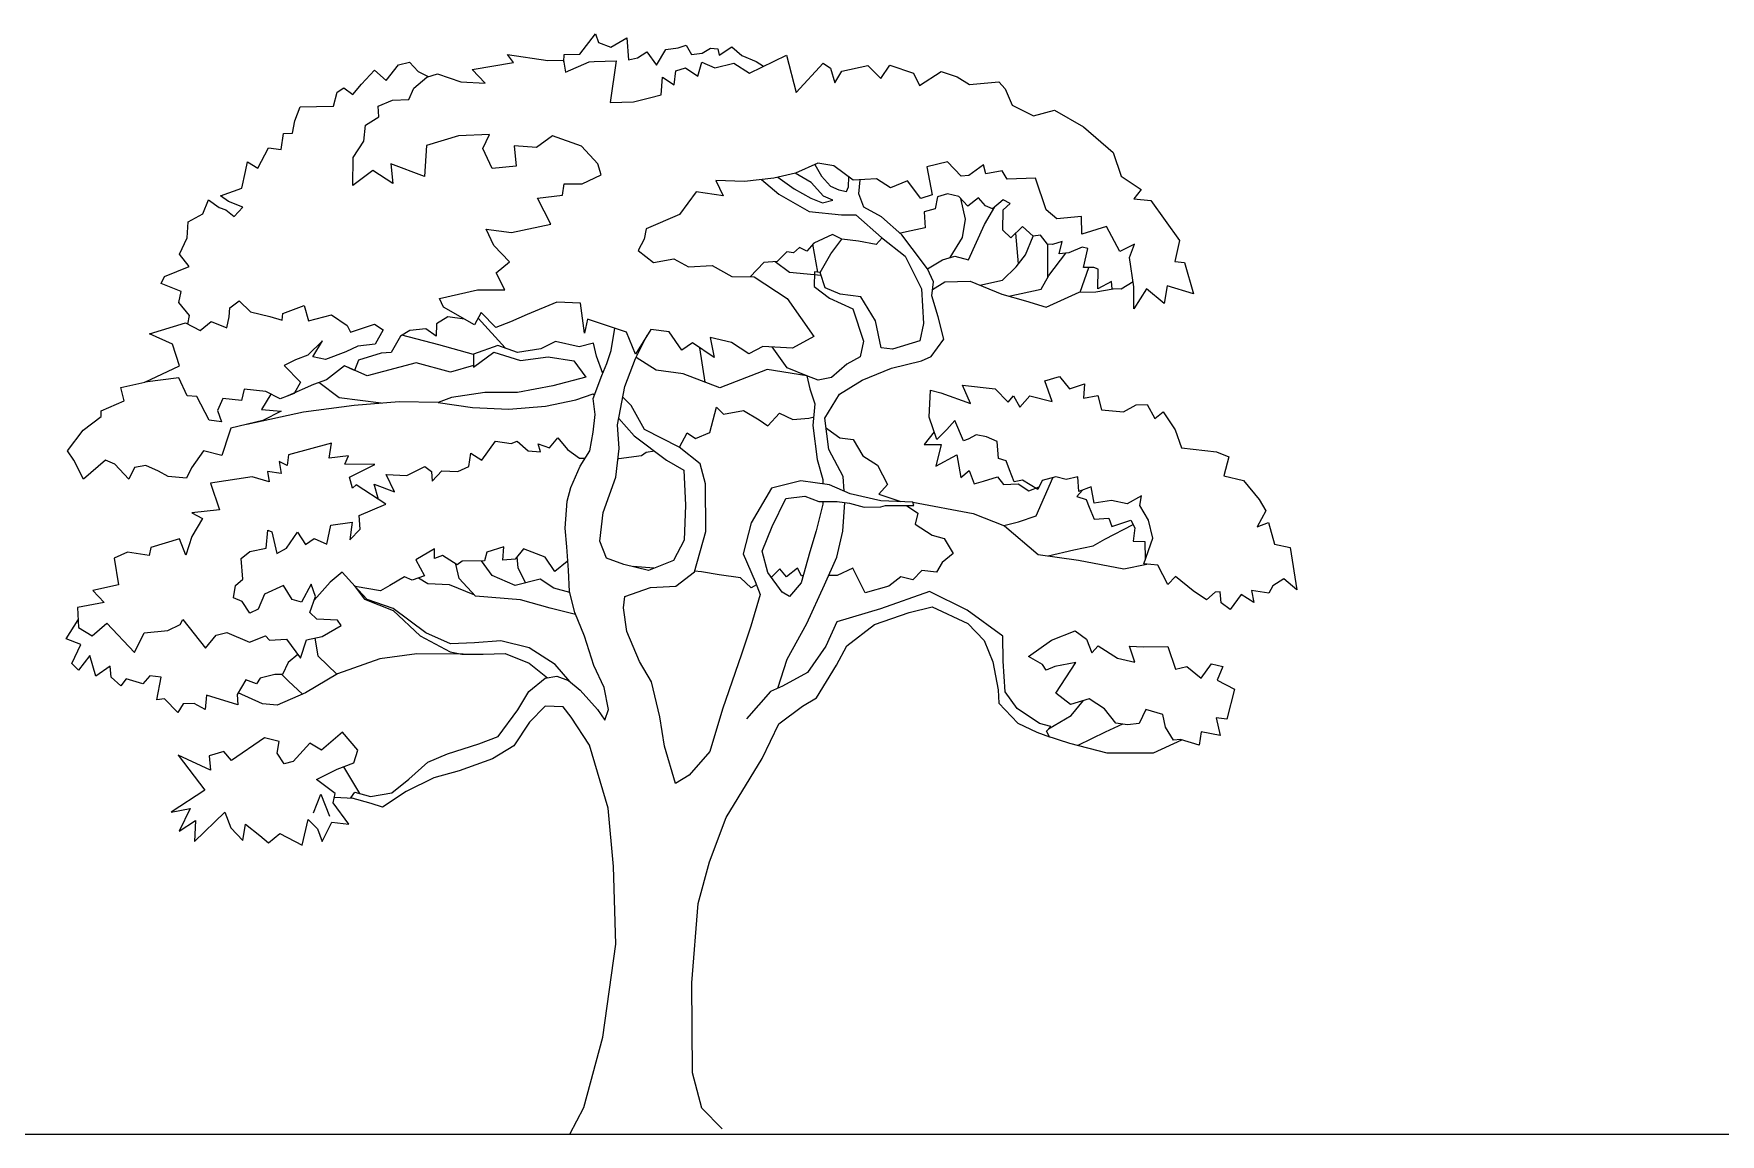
# Model space of a CAD drawing. Header units: millimetres. Extents: x 87938 to 265635, y 330093 to 434310.
# Drawn here: x 127382 to 141173, y 365241 to 374236 of the extents above; entities that cross this region are included whole.
import ezdxf

# ---------------------------------------------------------------- set-up
doc = ezdxf.new("R2010")
doc.units = ezdxf.units.MM
doc.layers.add('www.cad-blocks.net', color=7, linetype='Continuous')

# ---------------------------------------------------------------- blocks, each defined once
blk = doc.blocks.new('A$C1B3A4C65')
for points in [[(3014, 6492), (3016, 6537), (3111, 6540), (3206, 6663), (3224, 6609), (3298, 6582), (3396, 6638), (3406, 6505), (3461, 6518), (3516, 6554), (3575, 6472), (3631, 6568), (3706, 6577), (3755, 6593), (3788, 6537), (3851, 6546), (3902, 6576), (3946, 6572), (3954, 6533), (4031, 6584), (4093, 6531), (4179, 6495), (4223, 6466)], [(737, 4904), (747, 4957), (682, 5036), (696, 5103), (574, 5151), (595, 5193), (745, 5253), (686, 5329), (732, 5427), (738, 5524), (827, 5573), (862, 5657), (927, 5610), (967, 5597), (1018, 5556), (1070, 5613), (982, 5647), (934, 5682), (1064, 5727), (1085, 5828), (1097, 5888), (1161, 5849), (1225, 5973), (1302, 5962), (1315, 6058), (1370, 6061), (1385, 6136), (1416, 6221), (1516, 6223), (1619, 6225), (1642, 6310), (1681, 6335), (1735, 6296), (1788, 6358), (1868, 6442), (1938, 6380), (2012, 6474), (2079, 6491), (2132, 6434), (2193, 6403)], [(4534, 5871), (4574, 5800), (4630, 5741), (4680, 5718), (4726, 5707), (4739, 5737), (4740, 5796)], [(4212, 5780), (4316, 5691), (4500, 5587), (4696, 5566), (4782, 5567), (4938, 5430), (5082, 5317), (5180, 5119), (5193, 4909), (5171, 4804), (5005, 4754), (4936, 4761), (4902, 4925), (4813, 5070), (4687, 5086), (4596, 5124), (4567, 5217), (4533, 5222), (4530, 5133), (4624, 5061), (4764, 4998), (4830, 4801), (4808, 4706), (4729, 4662), (4635, 4582), (4555, 4565), (4485, 4591), (4504, 4513), (4535, 4422), (4523, 4291), (4548, 4085), (4583, 3965), (4583, 3938)], [(4310, 5794), (4409, 5724), (4511, 5668), (4580, 5639), (4643, 5656), (4587, 5679), (4513, 5763), (4416, 5819)], [(4713, 3894), (4706, 3982), (4620, 4146), (4595, 4336), (4684, 4480), (4822, 4565), (4999, 4639), (5181, 4683), (5240, 4708), (5316, 4814), (5282, 4950), (5244, 5076), (5253, 5161), (5216, 5240), (5123, 5362), (5062, 5446), (4938, 5555), (4832, 5613), (4801, 5694), (4808, 5779)], [(6462, 5161), (6390, 5117), (6335, 5119), (6332, 5162), (6248, 5119), (6250, 5238), (6224, 5248), (6162, 5247), (6188, 5362), (6153, 5370), (6072, 5337), (6015, 5330), (6032, 5405), (5974, 5387), (5943, 5388), (5902, 5443), (5857, 5437), (5793, 5495), (5722, 5428), (5674, 5473), (5676, 5596), (5717, 5636), (5675, 5658), (5611, 5603), (5569, 5621), (5525, 5669), (5462, 5619), (5407, 5678), (5338, 5694), (5277, 5676), (5264, 5602), (5197, 5585), (5202, 5488), (5117, 5469), (5053, 5455)], [(5355, 5309), (5428, 5430), (5446, 5541), (5419, 5666)], [(5216, 5240), (5307, 5295), (5382, 5316), (5465, 5295), (5563, 5507), (5624, 5614)], [(4942, 5427), (4905, 5387), (4799, 5407), (4698, 5419), (4642, 5448), (4528, 5395), (4485, 5346), (4442, 5368), (4406, 5337), (4364, 5343), (4306, 5283), (4225, 5277), (4143, 5191)], [(4567, 5217), (4631, 5331), (4698, 5419)], [(5534, 5141), (5671, 5170), (5753, 5252), (5811, 5324), (5857, 5437)], [(5767, 5269), (5751, 5456)], [(4553, 5219), (4523, 5389)], [(5709, 5074), (5906, 5116), (5952, 5200), (6054, 5335)], [(5945, 5187), (5945, 5388)], [(4572, 5200), (4380, 5218), (4294, 5282)], [(6142, 5099), (6195, 5248)], [(5248, 5114), (5321, 5161), (5475, 5165), (5667, 5087), (5810, 5045), (5935, 5007), (6136, 5099), (6237, 5101), (6342, 5119)], [(2412, 4935), (2312, 4948), (2243, 4907), (2240, 4832), (2179, 4876), (2082, 4867), (2025, 4832), (1969, 4734), (1908, 4729), (1771, 4686), (1746, 4624), (1686, 4653), (1577, 4568), (1498, 4539), (1343, 4470)], [(2658, 4761), (2495, 4941)], [(3050, 0), (3135, 162), (3251, 588), (3328, 1151), (3315, 1621), (3282, 1974), (3169, 2355), (3058, 2526), (3009, 2587), (2900, 2591), (2806, 2496), (2712, 2351), (2582, 2273), (2379, 2201), (2227, 2159), (2058, 2075), (1915, 1980), (1846, 2003), (1724, 2036), (1749, 2071), (1843, 2046), (1973, 2068), (2075, 2149), (2190, 2253), (2310, 2303), (2499, 2363), (2616, 2409), (2736, 2569), (2802, 2681), (2901, 2761), (2971, 2774), (3042, 2748), (3113, 2689), (3218, 2572), (3262, 2507), (3285, 2571), (3259, 2705), (3196, 2839), (3140, 3015), (3080, 3158), (3049, 3287), (3043, 3415), (3033, 3556), (3023, 3670), (3034, 3833), (3057, 3915), (3112, 4044), (3172, 4138), (3192, 4251), (3204, 4357), (3191, 4455), (3245, 4593), (3275, 4667), (3300, 4745), (3322, 4880)], [(2466, 4720), (2257, 4779), (2033, 4837)], [(3347, 4333), (3440, 4229), (3636, 4081), (3740, 4020), (3751, 3808), (3743, 3596), (3679, 3474), (3527, 3414), (3378, 3450), (3273, 3488), (3233, 3590), (3253, 3765), (3329, 3978), (3350, 4151), (3340, 4295), (3384, 4528), (3449, 4697), (3518, 4838)], [(3250, 4606), (3211, 4710), (3194, 4790), (3107, 4768), (2964, 4799), (2875, 4756), (2733, 4734), (2614, 4776), (2466, 4722), (2467, 4645), (2590, 4736), (2751, 4685), (2920, 4707), (3075, 4682), (3147, 4584), (2948, 4531), (2733, 4490), (2535, 4491), (2333, 4461), (2252, 4430), (2461, 4401), (2680, 4389), (2902, 4408), (3086, 4446), (3191, 4483), (3199, 4476)], [(4485, 4591), (4245, 4630), (3959, 4520), (3736, 4604), (3573, 4626), (3452, 4703)], [(3870, 4554), (3838, 4762)], [(4485, 4591), (4367, 4640), (4276, 4767)], [(2467, 4655), (2328, 4615), (2120, 4670), (1822, 4592), (1700, 4647)], [(1239, 4481), (1183, 4388), (1302, 4378), (1191, 4322), (997, 4274), (986, 4244), (942, 4110), (831, 4137), (759, 4035), (728, 3973), (617, 3983), (559, 4014), (483, 4048), (414, 4037), (379, 3967), (295, 4057), (237, 4082), (104, 3967), (45, 4081), (8, 4138), (102, 4263), (211, 4346), (211, 4379), (351, 4441), (331, 4522), (476, 4553)], [(1908, 4426), (1653, 4458), (1530, 4551)], [(2252, 4430), (2016, 4434), (1743, 4412), (1437, 4372), (1094, 4298)], [(4582, 3830), (4582, 3814), (4542, 3653), (4504, 3526), (4452, 3339), (4380, 3255), (4336, 3282), (4249, 3401), (4215, 3530), (4276, 3679), (4359, 3849), (4474, 3864), (4558, 3830), (4669, 3830), (4744, 3820), (4833, 3796), (4935, 3798), (4962, 3806), (5134, 3806), (5128, 3826), (4934, 3835), (4749, 3878), (4624, 3932), (4449, 3957), (4271, 3911), (4149, 3701), (4100, 3514), (4173, 3347), (4203, 3268), (4147, 3076), (4090, 2907), (3976, 2573), (3898, 2318), (3773, 2175), (3691, 2123), (3624, 2350), (3596, 2528), (3545, 2739), (3472, 2863), (3396, 3044), (3376, 3188), (3383, 3256), (3539, 3310), (3693, 3318), (3805, 3406), (3874, 3649), (3872, 3937), (3839, 4059), (3712, 4160), (3503, 4266), (3422, 4412), (3372, 4462)], [(3713, 4160), (3714, 4160), (3761, 4246), (3811, 4213), (3899, 4248), (3939, 4402), (3981, 4359), (4102, 4382), (4197, 4326), (4250, 4289), (4320, 4365), (4402, 4327), (4498, 4336), (4522, 4341), (4527, 4337)], [(1892, 3843), (1866, 3936), (1989, 3889), (1938, 3995), (2063, 3989), (2173, 4042), (2213, 4013), (2216, 3954), (2276, 4016), (2372, 4013), (2439, 4042), (2451, 4124), (2517, 4081), (2601, 4197), (2694, 4183), (2732, 4197), (2798, 4138), (2873, 4132), (2859, 4181), (2928, 4156), (2977, 4216), (3036, 4146), (3108, 4094), (3144, 4093)], [(4603, 4276), (4613, 4269), (4685, 4216), (4766, 4206), (4825, 4108), (4913, 4050), (4974, 3933), (4921, 3875), (5049, 3834), (5055, 3830)], [(5257, 4252), (5196, 4177), (5299, 4176), (5267, 4045), (5395, 4114), (5419, 3976), (5470, 4018), (5499, 3937), (5556, 3954), (5641, 3981), (5677, 3934), (5765, 3937), (5830, 3895), (5893, 3920)], [(3343, 4091), (3347, 4091), (3484, 4109), (3513, 4129), (3563, 4137)], [(5680, 3685), (5768, 3707), (5874, 3744), (5976, 3975)], [(6155, 3900), (6122, 3862), (6178, 3844), (6196, 3797), (6227, 3725), (6316, 3730), (6333, 3680), (6449, 3718), (6472, 3671), (6463, 3591), (6533, 3588), (6536, 3481)], [(4310, 2701), (4366, 2876), (4485, 3092), (4593, 3327), (4667, 3493), (4703, 3652), (4717, 3824)], [(5090, 3806), (5159, 3760), (5142, 3694), (5246, 3627), (5318, 3608), (5373, 3516), (5306, 3461), (5271, 3403), (5182, 3414), (5127, 3357), (5055, 3374), (4983, 3318), (4839, 3278), (4764, 3427), (4669, 3384), (4618, 3384)], [(5128, 3826), (5494, 3759), (5683, 3684), (5888, 3511), (6132, 3475), (6406, 3423), (6546, 3452)], [(5947, 3502), (6103, 3539), (6220, 3563), (6291, 3602), (6462, 3691)], [(3039, 3466), (3034, 3467), (2959, 3408), (2901, 3494), (2769, 3544), (2719, 3482), (2645, 3475), (2650, 3556), (2548, 3525), (2533, 3471), (2398, 3469), (2368, 3447), (2280, 3505), (2231, 3486), (2230, 3544), (2117, 3477), (2171, 3380), (2095, 3354), (2048, 3375), (1960, 3322), (1903, 3291), (1750, 3317), (1672, 3404), (1599, 3342), (1501, 3233)], [(2782, 3339), (2738, 3430), (2731, 3497)], [(3085, 3147), (2932, 3186), (2751, 3236), (2479, 3258), (2381, 3364), (2360, 3452)], [(3050, 3281), (2954, 3307), (2870, 3361), (2720, 3323), (2579, 3383), (2516, 3471)], [(3560, 3427), (3434, 3437)], [(4181, 3326), (4149, 3309), (4085, 3368), (3954, 3387), (3847, 3405), (3806, 3409)], [(4464, 3381), (4453, 3381), (4429, 3428), (4362, 3374), (4322, 3423), (4271, 3372), (4270, 3372)], [(3051, 2741), (2961, 2845), (2805, 2946), (2632, 2987), (2472, 2975), (2327, 2969), (2178, 3035), (1981, 3184), (1822, 3238), (1744, 3323), (1807, 3239), (1980, 3172), (2144, 3017), (2325, 2920), (2396, 2906), (2525, 2906), (2659, 2910), (2805, 2853), (2916, 2764)], [(2474, 3264), (2322, 3327), (2191, 3333), (2134, 3367)], [(3974, 33), (3849, 158), (3794, 373), (3790, 916), (3828, 1398), (3896, 1650), (3997, 1917), (4216, 2275), (4316, 2485), (4459, 2592), (4545, 2643), (4665, 2841), (4729, 2957), (4895, 3086), (5106, 3158), (5245, 3194), (5462, 3092), (5561, 2990), (5612, 2860), (5644, 2690), (5648, 2611), (5764, 2490), (5880, 2435), (5956, 2406), (5937, 2440), (5963, 2469), (5895, 2486), (5759, 2577), (5688, 2678), (5676, 2864), (5673, 3016), (5457, 3173), (5229, 3287), (4932, 3181), (4667, 3102), (4600, 2956), (4490, 2796), (4338, 2713), (4266, 2680), (4121, 2516)], [(1402, 2905), (1345, 2857), (1310, 2783), (1263, 2784), (1174, 2761), (1153, 2727), (1087, 2752), (1035, 2662), (1040, 2599), (849, 2659), (842, 2572), (774, 2608), (709, 2607), (676, 2554), (596, 2636), (548, 2631), (574, 2768), (506, 2775), (464, 2727), (362, 2757), (331, 2715), (273, 2767), (266, 2834), (179, 2774), (142, 2898), (74, 2810), (34, 2851), (88, 2965), (0, 2999), (72, 3115)], [(1638, 2785), (1526, 2895), (1507, 3005)], [(2404, 2906), (2124, 2908), (1899, 2879), (1644, 2788), (1450, 2672), (1277, 2598), (1189, 2607), (1041, 2673)], [(1432, 2664), (1346, 2744), (1305, 2783)], [(5950, 2455), (6086, 2535), (6161, 2626)], [(6129, 2355), (6294, 2437), (6400, 2484)], [(5933, 2415), (6077, 2368), (6304, 2310), (6585, 2310), (6758, 2389)], [(1779, 2063), (1682, 2225)], [(1497, 1946), (1543, 2060), (1595, 1925)], [(1740, 2032), (1624, 2038)]]:
    blk.add_lwpolyline(points)
for points in [[(2184, 6399), (2248, 6420), (2390, 6371), (2538, 6363), (2458, 6447), (2709, 6489), (2673, 6537), (2917, 6500), (3012, 6503), (3025, 6430), (3168, 6493), (3198, 6494), (3331, 6498), (3295, 6246), (3436, 6250), (3532, 6275), (3603, 6294), (3612, 6399), (3682, 6353), (3692, 6438), (3750, 6457), (3826, 6407), (3850, 6490), (3928, 6457), (4044, 6485), (4138, 6425), (4362, 6533), (4421, 6308), (4585, 6485), (4629, 6454), (4656, 6365), (4697, 6437), (4855, 6471), (4935, 6391), (4989, 6473), (5131, 6424), (5168, 6349), (5299, 6434), (5397, 6402), (5471, 6356), (5649, 6372), (5687, 6329), (5730, 6231), (5858, 6165), (5986, 6201), (6162, 6099), (6342, 5943), (6390, 5801), (6510, 5720), (6467, 5664), (6569, 5653), (6743, 5412), (6715, 5283), (6773, 5278), (6829, 5088), (6668, 5136), (6650, 5030), (6543, 5118), (6466, 4998), (6466, 5131), (6441, 5308), (6470, 5388), (6381, 5345), (6301, 5496), (6152, 5449), (6150, 5556), (6000, 5542), (5935, 5596), (5871, 5788), (5699, 5783), (5669, 5832), (5570, 5815), (5555, 5870), (5467, 5805), (5421, 5801), (5337, 5888), (5212, 5857), (5245, 5687), (5176, 5666), (5095, 5772), (4992, 5729), (4908, 5785), (4766, 5777), (4650, 5864), (4553, 5879), (4417, 5819), (4285, 5788), (4108, 5769), (3934, 5774), (3979, 5682), (3816, 5705), (3715, 5569), (3512, 5481), (3500, 5419), (3465, 5351), (3557, 5277), (3681, 5301), (3769, 5251), (3912, 5259), (4032, 5193), (4167, 5191), (4367, 5059), (4529, 4830), (4399, 4759), (4219, 4770), (4134, 4725), (4030, 4793), (3901, 4823), (3924, 4702), (3794, 4792), (3729, 4747), (3651, 4858), (3540, 4873), (3449, 4723), (3393, 4857), (3158, 4934), (3140, 4851), (3115, 5031), (2972, 5038), (2791, 4963), (2691, 4918), (2602, 4885), (2514, 4976), (2473, 4900), (2285, 5008), (2261, 5059), (2492, 5113), (2656, 5113), (2605, 5215), (2684, 5282), (2589, 5380), (2544, 5480), (2698, 5460), (2935, 5510), (2854, 5667), (3005, 5685), (3017, 5754), (3126, 5754), (3240, 5809), (3220, 5875), (3121, 5982), (2945, 6045), (2849, 5974), (2714, 5984), (2726, 5861), (2580, 5847), (2523, 5969), (2563, 6053), (2375, 6044), (2182, 5987), (2170, 5799), (1967, 5876), (1979, 5757), (1857, 5834), (1736, 5745), (1737, 5913), (1803, 6012), (1812, 6109), (1894, 6160), (1889, 6225), (1977, 6260), (2075, 6265), (2105, 6333)], [(1320, 4655), (1418, 4554), (1380, 4484), (1296, 4453), (1208, 4497), (1077, 4511), (1062, 4442), (949, 4454), (916, 4382), (941, 4313), (866, 4324), (790, 4467), (733, 4470), (681, 4579), (476, 4553), (686, 4652), (643, 4784), (505, 4847), (722, 4912), (812, 4866), (877, 4920), (972, 4882), (987, 4948), (990, 5003), (1047, 5045), (1117, 4979), (1233, 4951), (1308, 4929), (1312, 4970), (1442, 5018), (1467, 4925), (1606, 4962), (1701, 4897), (1721, 4856), (1867, 4905), (1919, 4870), (1871, 4784), (1766, 4771), (1693, 4738), (1571, 4691), (1494, 4707), (1552, 4803), (1464, 4717), (1389, 4688)], [(5273, 4206), (5227, 4341), (5235, 4506), (5298, 4489), (5478, 4425), (5429, 4535), (5627, 4514), (5706, 4432), (5738, 4470), (5777, 4402), (5836, 4470), (5971, 4436), (5927, 4562), (6016, 4587), (6077, 4513), (6167, 4544), (6161, 4457), (6248, 4472), (6270, 4385), (6404, 4373), (6481, 4416), (6548, 4419), (6593, 4334), (6644, 4373), (6717, 4265), (6755, 4156), (6968, 4132), (7042, 4101), (7012, 3986), (7131, 3958), (7226, 3843), (7267, 3774), (7214, 3678), (7283, 3703), (7319, 3572), (7414, 3552), (7454, 3296), (7376, 3363), (7309, 3321), (7284, 3277), (7180, 3293), (7193, 3220), (7117, 3268), (7050, 3178), (6995, 3217), (6990, 3285), (6959, 3282), (6906, 3236), (6826, 3290), (6718, 3376), (6673, 3329), (6612, 3445), (6527, 3454), (6581, 3609), (6556, 3718), (6502, 3806), (6514, 3865), (6426, 3817), (6332, 3837), (6226, 3821), (6208, 3920), (6134, 3891), (6128, 3981), (6057, 3965), (5995, 3980), (5911, 3958), (5886, 3903), (5792, 3960), (5742, 3951), (5713, 4022), (5693, 4077), (5647, 4092), (5638, 4195), (5574, 4222), (5512, 4235), (5463, 4208), (5434, 4198), (5382, 4322), (5334, 4266)], [(1935, 3815), (1757, 3931), (1733, 3911), (1715, 3978), (1870, 4055), (1687, 4057), (1710, 4108), (1592, 4093), (1606, 4184), (1346, 4113), (1339, 4049), (1289, 4074), (1302, 4001), (1219, 4012), (1229, 3951), (1126, 3981), (873, 3941), (929, 3780), (761, 3763), (825, 3728), (761, 3619), (725, 3507), (686, 3604), (512, 3553), (503, 3504), (372, 3524), (291, 3487), (316, 3327), (162, 3293), (230, 3219), (68, 3190), (74, 3068), (156, 3017), (246, 3094), (413, 2916), (471, 3036), (615, 3050), (690, 3086), (707, 3117), (843, 2944), (909, 3021), (972, 3037), (1109, 2980), (1206, 3017), (1232, 2992), (1335, 2997), (1418, 2883), (1456, 2993), (1551, 3014), (1665, 3080), (1644, 3113), (1518, 3119), (1475, 3160), (1509, 3255), (1484, 3330), (1425, 3221), (1369, 3238), (1316, 3322), (1200, 3269), (1162, 3179), (1113, 3154), (1066, 3225), (1014, 3248), (1025, 3323), (1070, 3360), (1060, 3485), (1113, 3529), (1210, 3548), (1222, 3657), (1246, 3648), (1276, 3517), (1335, 3548), (1400, 3646), (1449, 3571), (1502, 3608), (1578, 3573), (1602, 3687), (1732, 3705), (1718, 3599), (1780, 3664), (1775, 3747), (1855, 3780)], [(5828, 2893), (5967, 2991), (6111, 3047), (6179, 2997), (6212, 2914), (6251, 2958), (6367, 2883), (6472, 2859), (6441, 2955), (6526, 2951), (6673, 2953), (6718, 2815), (6787, 2832), (6874, 2762), (6938, 2848), (7005, 2833), (6971, 2749), (7077, 2695), (7030, 2514), (6965, 2521), (6990, 2415), (6875, 2437), (6862, 2355), (6750, 2391), (6707, 2387), (6658, 2465), (6643, 2542), (6540, 2571), (6498, 2487), (6428, 2479), (6357, 2490), (6288, 2575), (6196, 2637), (6082, 2603), (5995, 2671), (6115, 2857), (5989, 2832), (5936, 2809), (5913, 2844)], [(1767, 2325), (1674, 2434), (1547, 2325), (1475, 2368), (1374, 2257), (1319, 2243), (1278, 2307), (1289, 2378), (1200, 2401), (1001, 2262), (955, 2318), (866, 2291), (874, 2204), (678, 2296), (840, 2083), (635, 1950), (750, 1972), (683, 1836), (783, 1900), (777, 1773), (961, 1951), (996, 1855), (1070, 1779), (1086, 1878), (1173, 1808), (1225, 1764), (1293, 1822), (1429, 1751), (1466, 1906), (1521, 1849), (1550, 1772), (1609, 1890), (1712, 1878), (1617, 2007), (1628, 2063), (1516, 2147), (1642, 2210), (1742, 2249)]]:
    blk.add_lwpolyline(points, close=True)
blk = doc.blocks.new('A$C28A05267')
blk.add_blockref('A$C1B3A4C65', (0, 0))
blk = doc.blocks.new('format')
at = {"layer": 'www.cad-blocks.net', "color": 155, "true_color": 0x546d8e}
blk.add_line((102854, 365241), (265635, 365241), dxfattribs=at)

msp = doc.modelspace()

# ---------------------------------------------------------------- block references
at = {"xscale": 1.35, "yscale": 1.35, "zscale": 1.35}
msp.add_blockref('A$C28A05267', (127648, 365241), dxfattribs=at)
at = {"layer": 'www.cad-blocks.net'}
msp.add_blockref('format', (0, 0), dxfattribs=at)

doc.saveas('drawing.dxf')
